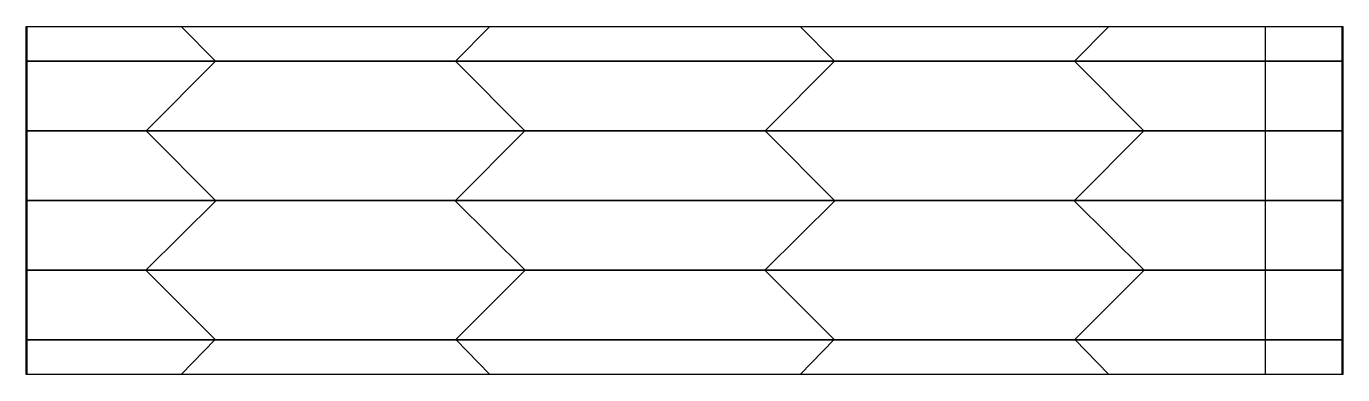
# Model space of a CAD drawing. Extents: x 0 to 340, y 0 to 90.
import ezdxf

# ---------------------------------------------------------------- set-up
doc = ezdxf.new("R2010")
doc.units = 0
doc.layers.add('Calque_1', color=7, linetype='CONTINUOUS')

msp = doc.modelspace()

# ---------------------------------------------------------------- linework, layer by layer
at = {"layer": 'Calque_1', "color": 1}
for p, q in [((0, 90), (340, 90)), ((0, 0), (0, 90)), ((340, 90), (340, 0)), ((340, 0), (0, 0))]:
    msp.add_line(p, q, dxfattribs=at)
at = {"layer": 'Calque_1', "color": 5}
for p, q in [((0.249802, 90.00026), (340.249802, 90.00026)), ((0.249802, 81.00026), (0.249802, 90.00026)), ((39.999999, 90), (48.920638, 81.03909)), ((119.83879, 90), (110.91815, 81.03909)), ((199.99985, 90), (208.92049, 81.03909)), ((279.83879, 90), (270.91815, 81.03909)), ((320.25, 90), (320.25, 0)), ((340.249802, 90.00026), (340.249802, 81.00026)), ((0.249802, 81.00026), (340.249802, 81.00026)), ((0.249802, 63.00026), (0.249802, 81.00026)), ((340.249802, 81.00026), (0.249802, 81.00026)), ((48.920638, 81.03909), (30.97545, 62.97961)), ((110.91815, 81.03909), (128.86334, 62.97961)), ((208.92049, 81.03909), (190.9753, 62.97961)), ((270.91815, 81.03909), (288.86334, 62.97961)), ((340.249802, 81.00026), (340.249802, 63.00026)), ((0.249802, 63.00026), (340.249802, 63.00026)), ((0.249802, 45.00026), (0.249802, 63.00026)), ((340.249802, 63.00026), (0.249802, 63.00026)), ((30.97545, 62.97961), (48.977788, 44.92012)), ((128.86334, 62.97961), (110.861, 44.92012)), ((190.9753, 62.97961), (208.97764, 44.92012)), ((288.86334, 62.97961), (270.861, 44.92012)), ((340.249802, 63.00026), (340.249802, 45.00026)), ((0.249802, 45.00026), (340.249802, 45.00026)), ((0.249802, 27.00026), (0.249802, 45.00026)), ((340.249802, 45.00026), (0.249802, 45.00026)), ((48.977788, 44.92012), (30.86115, 26.97493)), ((110.861, 44.92012), (128.97764, 26.97493)), ((208.97764, 44.92012), (190.861, 26.97493)), ((270.861, 44.92012), (288.97764, 26.97493)), ((340.249802, 45.00026), (340.249802, 27.00026)), ((340.249802, 27.00026), (0.249802, 27.00026)), ((0.249802, 27), (340.249802, 27)), ((0.249802, 9), (0.249802, 27)), ((30.86115, 26.97493), (48.806338, 9.0869)), ((128.97764, 26.97493), (111.03245, 9.0869)), ((190.861, 26.97493), (208.80619, 9.0869)), ((288.97764, 26.97493), (271.03245, 9.0869)), ((340.249802, 27), (340.249802, 9)), ((0.249802, 9), (340.249802, 9)), ((0.249802, 0), (0.249802, 9)), ((340.249802, 9), (0.249802, 9)), ((48.806338, 9.0869), (39.999999, 0)), ((111.03245, 9.0869), (119.83879, 0)), ((208.80619, 9.0869), (199.99985, 0)), ((271.03245, 9.0869), (279.83879, 0)), ((340.249802, 9), (340.249802, 0)), ((340.249802, 0), (0.249802, 0)), ((320.25, 0), (320.25, 0))]:
    msp.add_line(p, q, dxfattribs=at)

doc.saveas('drawing.dxf')
